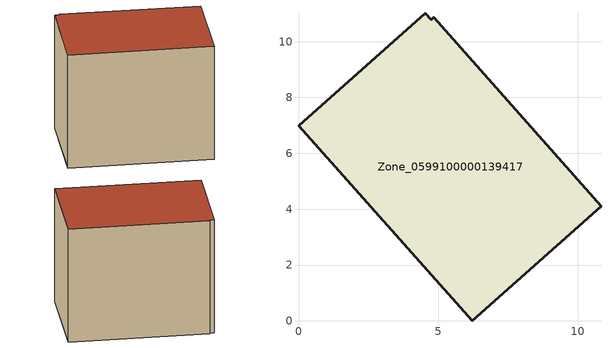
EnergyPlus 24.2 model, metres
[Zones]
Zone_0599100000139417
 floor ground (C_G): 4.85,10.87 10.83,4.11 6.21,0 0,6.98 4.54,11.02 4.75,10.79 z0
 wall outside (C_F): 6.21,0 10.83,4.11 4.85,10.87 4.75,10.79 4.54,11.02 0,6.98 6.21,0 z0:7.85
 roof outside (C_R): 10.83,4.11 4.85,10.87 4.75,10.79 4.54,11.02 0,6.98 6.21,0 z7.85
[BUILDING]
Pand.0599100000139417: North Axis=0; Terrain=City; Loads Convergence Tolerance Value=0.04; Temperature Convergence Tolerance Value=0.4; Solar Distribution=FullExterior; Maximum Number of Warmup Days=25; Minimum Number of Warmup Days=1
[Site:Location]
Rotterdam.The.Hague.AP_ZH_NLD Design_Conditions: Latitude=51.96; Longitude=4.45; Time Zone=1; Elevation=-4.5
[SITE:GROUNDTEMPERATURE:BUILDINGSURFACE]
18, 18, 18, 18, 18, 18, 18, 18, 18, 18, 18, 18
[MATERIAL] Thermal Absorptance=0.9; Solar Absorptance=0.7; Visible Absorptance=0.7
Name | Roughness | Thickness | Conductivity | Density | Specific Heat
G.TC.1965-1974 | MediumSmooth | 0.15 | 0.882353 | 540 | 1210
F.TC.1965-1974 | Rough | 0.3 | 0.697674 | 1920 | 840
R.TC.1965-1974 | MediumRough | 0.2 | 0.232558 | 1500 | 1000
[CONSTRUCTION]
C_G: G.TC.1965-1974
C_F: F.TC.1965-1974
C_R: R.TC.1965-1974
[ZONE]
Zone_0599100000139417: Type=1; Multiplier=1; Ceiling Height=Autocalculate; Volume=Autocalculate; Floor Area=autocalculate; Part of Total Floor Area=Yes
[ZONEINFILTRATION:DESIGNFLOWRATE]
Infil_Zone_0599100000139417: Zone or ZoneList or Space or SpaceList=Zone_0599100000139417; Schedule=AlwaysOn; Design Flow Rate Calculation Method=Flow/Area; Flow Rate per Floor Area=0.003; Constant Term Coefficient=1; Temperature Term Coefficient=0; Velocity Term Coefficient=0; Velocity Squared Term Coefficient=0
[HVACTEMPLATE:ZONE:IDEALLOADSAIRSYSTEM]
Zone_0599100000139417: Maximum Heating Supply Air Temperature=50; Minimum Cooling Supply Air Temperature=13; Maximum Heating Supply Air Humidity Ratio=0.0156; Minimum Cooling Supply Air Humidity Ratio=0.0077; Heating Limit=NoLimit; Cooling Limit=NoLimit; Dehumidification Control Type=ConstantSensibleHeatRatio; Cooling Sensible Heat Ratio=0.7; Dehumidification Setpoint=60; Humidification Control Type=None; Humidification Setpoint=30; Outdoor Air Method=None; Outdoor Air Flow Rate per Person=0.00944; Outdoor Air Flow Rate per Zone Floor Area=0; Outdoor Air Flow Rate per Zone=0; Demand Controlled Ventilation Type=None; Outdoor Air Economizer Type=NoEconomizer; Heat Recovery Type=None; Sensible Heat Recovery Effectiveness=0.7; Latent Heat Recovery Effectiveness=0.65
[ZONECONTROL:THERMOSTAT]
ThermostatControl_Zone_0599100000139417: Zone or ZoneList=Zone_0599100000139417; Control Type Schedule=DualSetpointControlType; Control 1=Thermostat_Zone_0599100000139417; Temperature Difference Between Cutout And Setpoint=0
[THERMOSTATSETPOINT:DUALSETPOINT]
Thermostat_Zone_0599100000139417: Heating Setpoint Temperature Schedule=HeatingSetpoint_Zone_0599100000139417; Cooling Setpoint Temperature Schedule=CoolingSetpoint_Zone_0599100000139417
[SCHEDULE:COMPACT]
HeatingSetpoint_Zone_0599100000139417: Through: 12/31, For: AllDays, Until: 24:00, 21
CoolingSetpoint_Zone_0599100000139417: Through: 12/31, For: AllDays, Until: 24:00, 24
DualSetpointControlType: Through: 12/31, For: AllDays, Until: 24:00, 4
AlwaysOn: Through: 12/31, For: AllDays, Until: 24:00, 1
